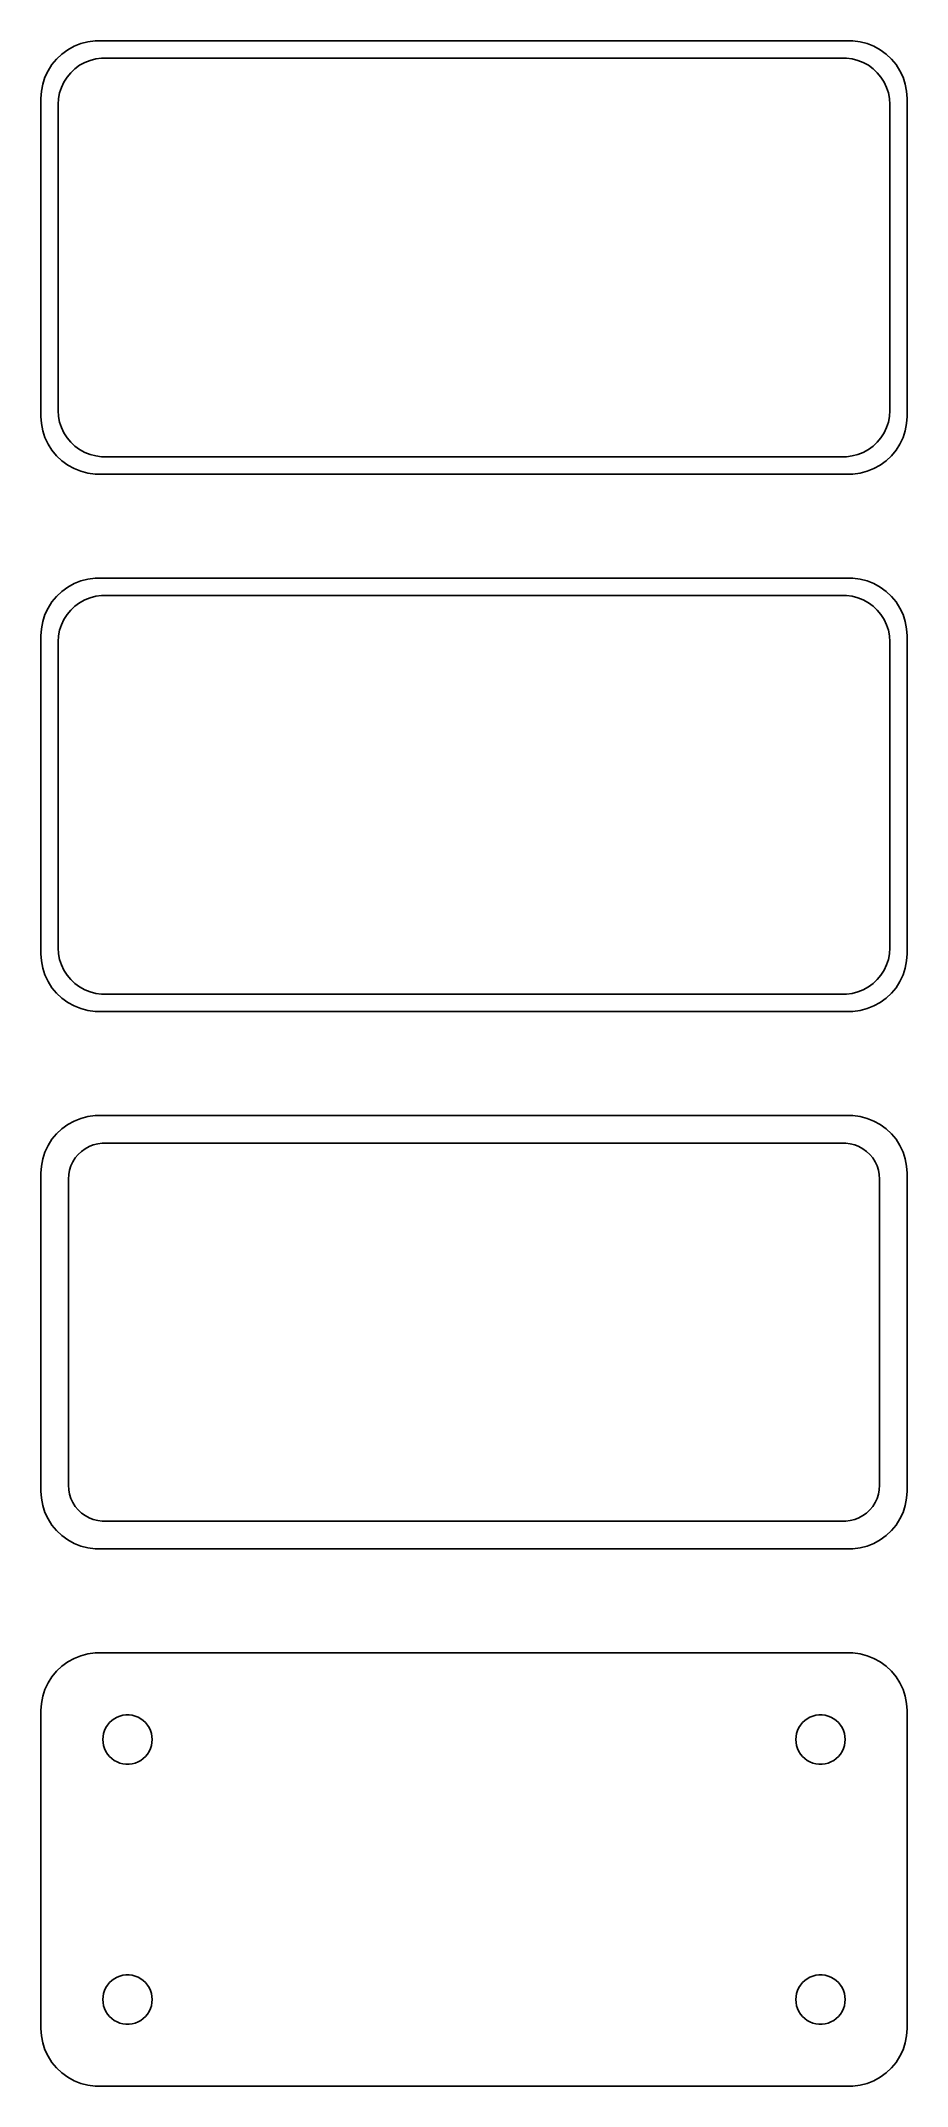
# Model space of a CAD drawing. Header units: metres. Extents: x -38 to 38, y 167 to 344.
import ezdxf

# ---------------------------------------------------------------- set-up
doc = ezdxf.new("R2010")
doc.units = ezdxf.units.M

msp = doc.modelspace()

# ---------------------------------------------------------------- linework, layer by layer
for p, q in [((-35.1791, 343.472), (-35.6871, 343.103)), ((-34.6289, 343.774), (-35.1791, 343.472)), ((-34.0451, 344.005), (-34.6289, 343.774)), ((-33.4369, 344.161), (-34.0451, 344.005)), ((-32.8139, 344.24), (-33.4369, 344.161)), ((32.8139, 344.24), (-32.8139, 344.24)), ((33.4369, 344.161), (32.8139, 344.24)), ((34.0451, 344.005), (33.4369, 344.161)), ((34.6289, 343.774), (34.0451, 344.005)), ((35.1791, 343.472), (34.6289, 343.774)), ((35.6871, 343.103), (35.1791, 343.472)), ((-36.8815, 341.659), (-37.1489, 341.091)), ((-36.5451, 342.189), (-36.8815, 341.659)), ((-36.1448, 342.673), (-36.5451, 342.189)), ((-35.6871, 343.103), (-36.1448, 342.673)), ((-34.9159, 341.488), (-34.5497, 341.832)), ((-34.5497, 341.832), (-34.1433, 342.127)), ((-34.1433, 342.127), (-33.7031, 342.369)), ((-33.7031, 342.369), (-33.2361, 342.554)), ((-33.2361, 342.554), (-32.7495, 342.679)), ((-32.7495, 342.679), (-32.2512, 342.742)), ((-32.2512, 342.742), (32.2512, 342.742)), ((32.2512, 342.742), (32.7495, 342.679)), ((32.7495, 342.679), (33.2361, 342.554)), ((33.2361, 342.554), (33.7031, 342.369)), ((33.7031, 342.369), (34.1433, 342.127)), ((34.1433, 342.127), (34.5497, 341.832)), ((34.5497, 341.832), (34.9159, 341.488)), ((36.1448, 342.673), (35.6871, 343.103)), ((36.5451, 342.189), (36.1448, 342.673)), ((36.8815, 341.659), (36.5451, 342.189)), ((37.1489, 341.091), (36.8815, 341.659)), ((-37.4606, 339.877), (-37.5, 339.25)), ((-37.3429, 340.493), (-37.4606, 339.877)), ((-37.1489, 341.091), (-37.3429, 340.493)), ((-35.8743, 339.745), (-35.7191, 340.222)), ((-35.7191, 340.222), (-35.5052, 340.677)), ((-35.5052, 340.677), (-35.2361, 341.101)), ((-35.2361, 341.101), (-34.9159, 341.488)), ((34.9159, 341.488), (35.2361, 341.101)), ((35.2361, 341.101), (35.5052, 340.677)), ((35.5052, 340.677), (35.7191, 340.222)), ((35.7191, 340.222), (35.8743, 339.745)), ((37.3429, 340.493), (37.1489, 341.091)), ((37.4606, 339.877), (37.3429, 340.493)), ((37.5, 339.25), (37.4606, 339.877)), ((-37.5, 339.25), (-37.5, 311.75)), ((-36, 338.75), (-35.9685, 339.251)), ((-36, 312.25), (-36, 338.75)), ((-35.9685, 339.251), (-35.8743, 339.745)), ((35.8743, 339.745), (35.9685, 339.251)), ((35.9685, 339.251), (36, 338.75)), ((36, 338.75), (36, 312.25)), ((37.5, 311.75), (37.5, 339.25)), ((-37.5, 311.75), (-37.4606, 311.123)), ((-35.9685, 311.749), (-36, 312.25)), ((-35.8743, 311.255), (-35.9685, 311.749)), ((35.9685, 311.749), (35.8743, 311.255)), ((36, 312.25), (35.9685, 311.749)), ((37.4606, 311.123), (37.5, 311.75)), ((-37.4606, 311.123), (-37.3429, 310.507)), ((-37.3429, 310.507), (-37.1489, 309.909)), ((-37.1489, 309.909), (-36.8815, 309.341)), ((-35.7191, 310.778), (-35.8743, 311.255)), ((-35.5052, 310.323), (-35.7191, 310.778)), ((-35.2361, 309.899), (-35.5052, 310.323)), ((-34.9159, 309.512), (-35.2361, 309.899)), ((35.2361, 309.899), (34.9159, 309.512)), ((35.5052, 310.323), (35.2361, 309.899)), ((35.7191, 310.778), (35.5052, 310.323)), ((35.8743, 311.255), (35.7191, 310.778)), ((36.8815, 309.341), (37.1489, 309.909)), ((37.1489, 309.909), (37.3429, 310.507)), ((37.3429, 310.507), (37.4606, 311.123)), ((-36.8815, 309.341), (-36.5451, 308.811)), ((-36.5451, 308.811), (-36.1448, 308.327)), ((-36.1448, 308.327), (-35.6871, 307.897)), ((-34.5497, 309.168), (-34.9159, 309.512)), ((-34.1433, 308.873), (-34.5497, 309.168)), ((-33.7031, 308.631), (-34.1433, 308.873)), ((-33.2361, 308.446), (-33.7031, 308.631)), ((-32.7495, 308.321), (-33.2361, 308.446)), ((-32.2512, 308.258), (-32.7495, 308.321)), ((32.2512, 308.258), (-32.2512, 308.258)), ((32.7495, 308.321), (32.2512, 308.258)), ((33.2361, 308.446), (32.7495, 308.321)), ((33.7031, 308.631), (33.2361, 308.446)), ((34.1433, 308.873), (33.7031, 308.631)), ((34.5497, 309.168), (34.1433, 308.873)), ((34.9159, 309.512), (34.5497, 309.168)), ((35.6871, 307.897), (36.1448, 308.327)), ((36.1448, 308.327), (36.5451, 308.811)), ((36.5451, 308.811), (36.8815, 309.341)), ((-35.6871, 307.897), (-35.1791, 307.528)), ((-35.1791, 307.528), (-34.6289, 307.226)), ((-34.6289, 307.226), (-34.0451, 306.995)), ((-34.0451, 306.995), (-33.4369, 306.839)), ((-33.4369, 306.839), (-32.8139, 306.76)), ((-32.8139, 306.76), (32.8139, 306.76)), ((32.8139, 306.76), (33.4369, 306.839)), ((33.4369, 306.839), (34.0451, 306.995)), ((34.0451, 306.995), (34.6289, 307.226)), ((34.6289, 307.226), (35.1791, 307.528)), ((35.1791, 307.528), (35.6871, 307.897)), ((-34.0451, 297.505), (-34.6289, 297.274)), ((-33.4369, 297.661), (-34.0451, 297.505)), ((-32.8139, 297.74), (-33.4369, 297.661)), ((32.8139, 297.74), (-32.8139, 297.74)), ((33.4369, 297.661), (32.8139, 297.74)), ((34.0451, 297.505), (33.4369, 297.661)), ((34.6289, 297.274), (34.0451, 297.505)), ((-36.5451, 295.689), (-36.8815, 295.159)), ((-36.1448, 296.173), (-36.5451, 295.689)), ((-35.6871, 296.603), (-36.1448, 296.173)), ((-35.1791, 296.972), (-35.6871, 296.603)), ((-34.6289, 297.274), (-35.1791, 296.972)), ((-34.5497, 295.332), (-34.1433, 295.627)), ((-34.1433, 295.627), (-33.7031, 295.869)), ((-33.7031, 295.869), (-33.2361, 296.054)), ((-33.2361, 296.054), (-32.7495, 296.179)), ((-32.7495, 296.179), (-32.2512, 296.242)), ((-32.2512, 296.242), (32.2512, 296.242)), ((32.2512, 296.242), (32.7495, 296.179)), ((32.7495, 296.179), (33.2361, 296.054)), ((33.2361, 296.054), (33.7031, 295.869)), ((33.7031, 295.869), (34.1433, 295.627)), ((34.1433, 295.627), (34.5497, 295.332)), ((35.1791, 296.972), (34.6289, 297.274)), ((35.6871, 296.603), (35.1791, 296.972)), ((36.1448, 296.173), (35.6871, 296.603)), ((36.5451, 295.689), (36.1448, 296.173)), ((36.8815, 295.159), (36.5451, 295.689)), ((-37.3429, 293.993), (-37.4606, 293.377)), ((-37.1489, 294.591), (-37.3429, 293.993)), ((-36.8815, 295.159), (-37.1489, 294.591)), ((-35.7191, 293.722), (-35.5052, 294.177)), ((-35.5052, 294.177), (-35.2361, 294.601)), ((-35.2361, 294.601), (-34.9159, 294.988)), ((-34.9159, 294.988), (-34.5497, 295.332)), ((34.5497, 295.332), (34.9159, 294.988)), ((34.9159, 294.988), (35.2361, 294.601)), ((35.2361, 294.601), (35.5052, 294.177)), ((35.5052, 294.177), (35.7191, 293.722)), ((37.1489, 294.591), (36.8815, 295.159)), ((37.3429, 293.993), (37.1489, 294.591)), ((37.4606, 293.377), (37.3429, 293.993)), ((-37.4606, 293.377), (-37.5, 292.75)), ((-37.5, 292.75), (-37.5, 265.25)), ((-36, 292.25), (-35.9685, 292.751)), ((-36, 265.75), (-36, 292.25)), ((-35.9685, 292.751), (-35.8743, 293.245)), ((-35.8743, 293.245), (-35.7191, 293.722)), ((35.7191, 293.722), (35.8743, 293.245)), ((35.8743, 293.245), (35.9685, 292.751)), ((35.9685, 292.751), (36, 292.25)), ((36, 292.25), (36, 265.75)), ((37.5, 292.75), (37.4606, 293.377)), ((37.5, 265.25), (37.5, 292.75)), ((-35.9685, 265.249), (-36, 265.75)), ((36, 265.75), (35.9685, 265.249)), ((-37.5, 265.25), (-37.4606, 264.623)), ((-37.4606, 264.623), (-37.3429, 264.007)), ((-37.3429, 264.007), (-37.1489, 263.409)), ((-35.8743, 264.755), (-35.9685, 265.249)), ((-35.7191, 264.278), (-35.8743, 264.755)), ((-35.5052, 263.823), (-35.7191, 264.278)), ((-35.2361, 263.399), (-35.5052, 263.823)), ((35.5052, 263.823), (35.2361, 263.399)), ((35.7191, 264.278), (35.5052, 263.823)), ((35.8743, 264.755), (35.7191, 264.278)), ((35.9685, 265.249), (35.8743, 264.755)), ((37.1489, 263.409), (37.3429, 264.007)), ((37.3429, 264.007), (37.4606, 264.623)), ((37.4606, 264.623), (37.5, 265.25)), ((-37.1489, 263.409), (-36.8815, 262.841)), ((-36.8815, 262.841), (-36.5451, 262.311)), ((-36.5451, 262.311), (-36.1448, 261.827)), ((-34.9159, 263.012), (-35.2361, 263.399)), ((-34.5497, 262.668), (-34.9159, 263.012)), ((-34.1433, 262.373), (-34.5497, 262.668)), ((-33.7031, 262.131), (-34.1433, 262.373)), ((-33.2361, 261.946), (-33.7031, 262.131)), ((-32.7495, 261.821), (-33.2361, 261.946)), ((33.2361, 261.946), (32.7495, 261.821)), ((33.7031, 262.131), (33.2361, 261.946)), ((34.1433, 262.373), (33.7031, 262.131)), ((34.5497, 262.668), (34.1433, 262.373)), ((34.9159, 263.012), (34.5497, 262.668)), ((35.2361, 263.399), (34.9159, 263.012)), ((36.1448, 261.827), (36.5451, 262.311)), ((36.5451, 262.311), (36.8815, 262.841)), ((36.8815, 262.841), (37.1489, 263.409)), ((-36.1448, 261.827), (-35.6871, 261.397)), ((-35.6871, 261.397), (-35.1791, 261.028)), ((-35.1791, 261.028), (-34.6289, 260.726)), ((-34.6289, 260.726), (-34.0451, 260.495)), ((-34.0451, 260.495), (-33.4369, 260.339)), ((-33.4369, 260.339), (-32.8139, 260.26)), ((-32.8139, 260.26), (32.8139, 260.26)), ((-32.2512, 261.758), (-32.7495, 261.821)), ((32.2512, 261.758), (-32.2512, 261.758)), ((32.7495, 261.821), (32.2512, 261.758)), ((32.8139, 260.26), (33.4369, 260.339)), ((33.4369, 260.339), (34.0451, 260.495)), ((34.0451, 260.495), (34.6289, 260.726)), ((34.6289, 260.726), (35.1791, 261.028)), ((35.1791, 261.028), (35.6871, 261.397)), ((35.6871, 261.397), (36.1448, 261.827)), ((-36.1448, 249.673), (-36.5451, 249.189)), ((-35.6871, 250.103), (-36.1448, 249.673)), ((-35.1791, 250.472), (-35.6871, 250.103)), ((-34.6289, 250.774), (-35.1791, 250.472)), ((-34.0451, 251.005), (-34.6289, 250.774)), ((-33.4369, 251.161), (-34.0451, 251.005)), ((-32.8139, 251.24), (-33.4369, 251.161)), ((32.8139, 251.24), (-32.8139, 251.24)), ((33.4369, 251.161), (32.8139, 251.24)), ((34.0451, 251.005), (33.4369, 251.161)), ((34.6289, 250.774), (34.0451, 251.005)), ((35.1791, 250.472), (34.6289, 250.774)), ((35.6871, 250.103), (35.1791, 250.472)), ((36.1448, 249.673), (35.6871, 250.103)), ((36.5451, 249.189), (36.1448, 249.673)), ((-37.1489, 248.091), (-37.3429, 247.493)), ((-36.8815, 248.659), (-37.1489, 248.091)), ((-36.5451, 249.189), (-36.8815, 248.659)), ((-34.5184, 247.58), (-34.2692, 247.881)), ((-34.2692, 247.881), (-33.9842, 248.149)), ((-33.9842, 248.149), (-33.668, 248.378)), ((-33.668, 248.378), (-33.3254, 248.567)), ((-33.3254, 248.567), (-32.9619, 248.711)), ((-32.9619, 248.711), (-32.5833, 248.808)), ((-32.5833, 248.808), (-32.1954, 248.857)), ((-32.1954, 248.857), (32.1954, 248.857)), ((32.1954, 248.857), (32.5833, 248.808)), ((32.5833, 248.808), (32.9619, 248.711)), ((32.9619, 248.711), (33.3254, 248.567)), ((33.3254, 248.567), (33.668, 248.378)), ((33.668, 248.378), (33.9842, 248.149)), ((33.9842, 248.149), (34.2692, 247.881)), ((34.2692, 247.881), (34.5184, 247.58)), ((36.8815, 248.659), (36.5451, 249.189)), ((37.1489, 248.091), (36.8815, 248.659)), ((37.3429, 247.493), (37.1489, 248.091)), ((-37.4606, 246.877), (-37.5, 246.25)), ((-37.5, 246.25), (-37.5, 218.75)), ((-37.3429, 247.493), (-37.4606, 246.877)), ((-35.1129, 245.75), (-35.0884, 246.14)), ((-35.0884, 246.14), (-35.0151, 246.524)), ((-35.0151, 246.524), (-34.8943, 246.896)), ((-34.8943, 246.896), (-34.7279, 247.25)), ((-34.7279, 247.25), (-34.5184, 247.58)), ((34.5184, 247.58), (34.7279, 247.25)), ((34.7279, 247.25), (34.8943, 246.896)), ((34.8943, 246.896), (35.0151, 246.524)), ((35.0151, 246.524), (35.0884, 246.14)), ((35.0884, 246.14), (35.1129, 245.75)), ((37.4606, 246.877), (37.3429, 247.493)), ((37.5, 246.25), (37.4606, 246.877)), ((37.5, 218.75), (37.5, 246.25)), ((-35.1129, 219.25), (-35.1129, 245.75)), ((35.1129, 245.75), (35.1129, 219.25)), ((-37.5, 218.75), (-37.4606, 218.123)), ((-37.4606, 218.123), (-37.3429, 217.507)), ((-35.0884, 218.86), (-35.1129, 219.25)), ((-35.0151, 218.476), (-35.0884, 218.86)), ((-34.8943, 218.104), (-35.0151, 218.476)), ((-34.7279, 217.75), (-34.8943, 218.104)), ((-34.5184, 217.42), (-34.7279, 217.75)), ((34.7279, 217.75), (34.5184, 217.42)), ((34.8943, 218.104), (34.7279, 217.75)), ((35.0151, 218.476), (34.8943, 218.104)), ((35.0884, 218.86), (35.0151, 218.476)), ((35.1129, 219.25), (35.0884, 218.86)), ((37.3429, 217.507), (37.4606, 218.123)), ((37.4606, 218.123), (37.5, 218.75)), ((-37.3429, 217.507), (-37.1489, 216.909)), ((-37.1489, 216.909), (-36.8815, 216.341)), ((-36.8815, 216.341), (-36.5451, 215.811)), ((-34.2692, 217.119), (-34.5184, 217.42)), ((-33.9842, 216.851), (-34.2692, 217.119)), ((-33.668, 216.622), (-33.9842, 216.851)), ((-33.3254, 216.433), (-33.668, 216.622)), ((-32.9619, 216.289), (-33.3254, 216.433)), ((-32.5833, 216.192), (-32.9619, 216.289)), ((-32.1954, 216.143), (-32.5833, 216.192)), ((32.1954, 216.143), (-32.1954, 216.143)), ((32.5833, 216.192), (32.1954, 216.143)), ((32.9619, 216.289), (32.5833, 216.192)), ((33.3254, 216.433), (32.9619, 216.289)), ((33.668, 216.622), (33.3254, 216.433)), ((33.9842, 216.851), (33.668, 216.622)), ((34.2692, 217.119), (33.9842, 216.851)), ((34.5184, 217.42), (34.2692, 217.119)), ((36.5451, 215.811), (36.8815, 216.341)), ((36.8815, 216.341), (37.1489, 216.909)), ((37.1489, 216.909), (37.3429, 217.507)), ((-36.5451, 215.811), (-36.1448, 215.327)), ((-36.1448, 215.327), (-35.6871, 214.897)), ((-35.6871, 214.897), (-35.1791, 214.528)), ((-35.1791, 214.528), (-34.6289, 214.226)), ((-34.6289, 214.226), (-34.0451, 213.995)), ((34.0451, 213.995), (34.6289, 214.226)), ((34.6289, 214.226), (35.1791, 214.528)), ((35.1791, 214.528), (35.6871, 214.897)), ((35.6871, 214.897), (36.1448, 215.327)), ((36.1448, 215.327), (36.5451, 215.811)), ((-34.0451, 213.995), (-33.4369, 213.839)), ((-33.4369, 213.839), (-32.8139, 213.76)), ((-32.8139, 213.76), (32.8139, 213.76)), ((32.8139, 213.76), (33.4369, 213.839)), ((33.4369, 213.839), (34.0451, 213.995)), ((-35.6871, 203.603), (-36.1448, 203.173)), ((-35.1791, 203.972), (-35.6871, 203.603)), ((-34.6289, 204.274), (-35.1791, 203.972)), ((-34.0451, 204.505), (-34.6289, 204.274)), ((-33.4369, 204.661), (-34.0451, 204.505)), ((-32.8139, 204.74), (-33.4369, 204.661)), ((32.8139, 204.74), (-32.8139, 204.74)), ((33.4369, 204.661), (32.8139, 204.74)), ((34.0451, 204.505), (33.4369, 204.661)), ((34.6289, 204.274), (34.0451, 204.505)), ((35.1791, 203.972), (34.6289, 204.274)), ((35.6871, 203.603), (35.1791, 203.972)), ((36.1448, 203.173), (35.6871, 203.603)), ((-36.8815, 202.159), (-37.1489, 201.591)), ((-36.5451, 202.689), (-36.8815, 202.159)), ((-36.1448, 203.173), (-36.5451, 202.689)), ((36.5451, 202.689), (36.1448, 203.173)), ((36.8815, 202.159), (36.5451, 202.689)), ((37.1489, 201.591), (36.8815, 202.159)), ((-37.4606, 200.377), (-37.5, 199.75)), ((-37.3429, 200.993), (-37.4606, 200.377)), ((-37.1489, 201.591), (-37.3429, 200.993)), ((37.3429, 200.993), (37.1489, 201.591)), ((37.4606, 200.377), (37.3429, 200.993)), ((37.5, 199.75), (37.4606, 200.377)), ((-37.5, 199.75), (-37.5, 172.25)), ((-31.9853, 198.036), (-31.8712, 198.279)), ((-31.8712, 198.279), (-31.7275, 198.505)), ((-31.7275, 198.505), (-31.5565, 198.712)), ((-31.5565, 198.712), (-31.3611, 198.895)), ((-31.3611, 198.895), (-31.1441, 199.053)), ((-31.1441, 199.053), (-30.9091, 199.182)), ((-30.9091, 199.182), (-30.6598, 199.281)), ((-30.6598, 199.281), (-30.4001, 199.347)), ((-30.4001, 199.347), (-30.1341, 199.381)), ((-30.1341, 199.381), (-29.8659, 199.381)), ((-29.8659, 199.381), (-29.5999, 199.347)), ((-29.5999, 199.347), (-29.3401, 199.281)), ((-29.3401, 199.281), (-29.0908, 199.182)), ((-29.0908, 199.182), (-28.8559, 199.053)), ((-28.8559, 199.053), (-28.6389, 198.895)), ((-28.6389, 198.895), (-28.4434, 198.712)), ((-28.4434, 198.712), (-28.2725, 198.505)), ((-28.2725, 198.505), (-28.1288, 198.279)), ((-28.1288, 198.279), (-28.0146, 198.036)), ((28.0146, 198.036), (28.1288, 198.279)), ((28.1288, 198.279), (28.2725, 198.505)), ((28.2725, 198.505), (28.4434, 198.712)), ((28.4434, 198.712), (28.6389, 198.895)), ((28.6389, 198.895), (28.8559, 199.053)), ((28.8559, 199.053), (29.0908, 199.182)), ((29.0908, 199.182), (29.3401, 199.281)), ((29.3401, 199.281), (29.5999, 199.347)), ((29.5999, 199.347), (29.8659, 199.381)), ((29.8659, 199.381), (30.1341, 199.381)), ((30.1341, 199.381), (30.4001, 199.347)), ((30.4001, 199.347), (30.6598, 199.281)), ((30.6598, 199.281), (30.9091, 199.182)), ((30.9091, 199.182), (31.1441, 199.053)), ((31.1441, 199.053), (31.3611, 198.895)), ((31.3611, 198.895), (31.5565, 198.712)), ((31.5565, 198.712), (31.7275, 198.505)), ((31.7275, 198.505), (31.8712, 198.279)), ((31.8712, 198.279), (31.9853, 198.036)), ((37.5, 172.25), (37.5, 199.75)), ((-32.1353, 197.25), (-32.1185, 197.518)), ((-32.1185, 196.982), (-32.1353, 197.25)), ((-32.1185, 197.518), (-32.0682, 197.781)), ((-32.0682, 196.719), (-32.1185, 196.982)), ((-32.0682, 197.781), (-31.9853, 198.036)), ((-31.9853, 196.464), (-32.0682, 196.719)), ((-31.8712, 196.221), (-31.9853, 196.464)), ((-28.0146, 196.464), (-28.1288, 196.221)), ((-28.0146, 198.036), (-27.9318, 197.781)), ((-27.9318, 196.719), (-28.0146, 196.464)), ((-27.9318, 197.781), (-27.8815, 197.518)), ((-27.8815, 196.982), (-27.9318, 196.719)), ((-27.8815, 197.518), (-27.8647, 197.25)), ((-27.8647, 197.25), (-27.8815, 196.982)), ((27.8647, 197.25), (27.8815, 197.518)), ((27.8815, 196.982), (27.8647, 197.25)), ((27.8815, 197.518), (27.9318, 197.781)), ((27.9318, 196.719), (27.8815, 196.982)), ((27.9318, 197.781), (28.0146, 198.036)), ((28.0146, 196.464), (27.9318, 196.719)), ((28.1288, 196.221), (28.0146, 196.464)), ((31.9853, 196.464), (31.8712, 196.221)), ((31.9853, 198.036), (32.0682, 197.781)), ((32.0682, 196.719), (31.9853, 196.464)), ((32.0682, 197.781), (32.1185, 197.518)), ((32.1185, 196.982), (32.0682, 196.719)), ((32.1185, 197.518), (32.1353, 197.25)), ((32.1353, 197.25), (32.1185, 196.982)), ((-31.7275, 195.995), (-31.8712, 196.221)), ((-31.5565, 195.788), (-31.7275, 195.995)), ((-31.3611, 195.605), (-31.5565, 195.788)), ((-31.1441, 195.447), (-31.3611, 195.605)), ((-30.9091, 195.318), (-31.1441, 195.447)), ((-30.6598, 195.219), (-30.9091, 195.318)), ((-30.4001, 195.153), (-30.6598, 195.219)), ((-30.1341, 195.119), (-30.4001, 195.153)), ((-29.8659, 195.119), (-30.1341, 195.119)), ((-29.5999, 195.153), (-29.8659, 195.119)), ((-29.3401, 195.219), (-29.5999, 195.153)), ((-29.0908, 195.318), (-29.3401, 195.219)), ((-28.8559, 195.447), (-29.0908, 195.318)), ((-28.6389, 195.605), (-28.8559, 195.447)), ((-28.4434, 195.788), (-28.6389, 195.605)), ((-28.2725, 195.995), (-28.4434, 195.788)), ((-28.1288, 196.221), (-28.2725, 195.995)), ((28.2725, 195.995), (28.1288, 196.221)), ((28.4434, 195.788), (28.2725, 195.995)), ((28.6389, 195.605), (28.4434, 195.788)), ((28.8559, 195.447), (28.6389, 195.605)), ((29.0908, 195.318), (28.8559, 195.447)), ((29.3401, 195.219), (29.0908, 195.318)), ((29.5999, 195.153), (29.3401, 195.219)), ((29.8659, 195.119), (29.5999, 195.153)), ((30.1341, 195.119), (29.8659, 195.119)), ((30.4001, 195.153), (30.1341, 195.119)), ((30.6598, 195.219), (30.4001, 195.153)), ((30.9091, 195.318), (30.6598, 195.219)), ((31.1441, 195.447), (30.9091, 195.318)), ((31.3611, 195.605), (31.1441, 195.447)), ((31.5565, 195.788), (31.3611, 195.605)), ((31.7275, 195.995), (31.5565, 195.788)), ((31.8712, 196.221), (31.7275, 195.995)), ((-32.1185, 175.018), (-32.0682, 175.281)), ((-32.0682, 175.281), (-31.9853, 175.536)), ((-31.9853, 175.536), (-31.8712, 175.779)), ((-31.8712, 175.779), (-31.7275, 176.005)), ((-31.7275, 176.005), (-31.5565, 176.212)), ((-31.5565, 176.212), (-31.3611, 176.395)), ((-31.3611, 176.395), (-31.1441, 176.553)), ((-31.1441, 176.553), (-30.9091, 176.682)), ((-30.9091, 176.682), (-30.6598, 176.781)), ((-30.6598, 176.781), (-30.4001, 176.847)), ((-30.4001, 176.847), (-30.1341, 176.881)), ((-30.1341, 176.881), (-29.8659, 176.881)), ((-29.8659, 176.881), (-29.5999, 176.847)), ((-29.5999, 176.847), (-29.3401, 176.781)), ((-29.3401, 176.781), (-29.0908, 176.682)), ((-29.0908, 176.682), (-28.8559, 176.553)), ((-28.8559, 176.553), (-28.6389, 176.395)), ((-28.6389, 176.395), (-28.4434, 176.212)), ((-28.4434, 176.212), (-28.2725, 176.005)), ((-28.2725, 176.005), (-28.1288, 175.779)), ((-28.1288, 175.779), (-28.0146, 175.536)), ((-28.0146, 175.536), (-27.9318, 175.281)), ((-27.9318, 175.281), (-27.8815, 175.018)), ((27.8815, 175.018), (27.9318, 175.281)), ((27.9318, 175.281), (28.0146, 175.536)), ((28.0146, 175.536), (28.1288, 175.779)), ((28.1288, 175.779), (28.2725, 176.005)), ((28.2725, 176.005), (28.4434, 176.212)), ((28.4434, 176.212), (28.6389, 176.395)), ((28.6389, 176.395), (28.8559, 176.553)), ((28.8559, 176.553), (29.0908, 176.682)), ((29.0908, 176.682), (29.3401, 176.781)), ((29.3401, 176.781), (29.5999, 176.847)), ((29.5999, 176.847), (29.8659, 176.881)), ((29.8659, 176.881), (30.1341, 176.881)), ((30.1341, 176.881), (30.4001, 176.847)), ((30.4001, 176.847), (30.6598, 176.781)), ((30.6598, 176.781), (30.9091, 176.682)), ((30.9091, 176.682), (31.1441, 176.553)), ((31.1441, 176.553), (31.3611, 176.395)), ((31.3611, 176.395), (31.5565, 176.212)), ((31.5565, 176.212), (31.7275, 176.005)), ((31.7275, 176.005), (31.8712, 175.779)), ((31.8712, 175.779), (31.9853, 175.536)), ((31.9853, 175.536), (32.0682, 175.281)), ((32.0682, 175.281), (32.1185, 175.018)), ((-32.1353, 174.75), (-32.1185, 175.018)), ((-32.1185, 174.482), (-32.1353, 174.75)), ((-32.0682, 174.219), (-32.1185, 174.482)), ((-31.9853, 173.964), (-32.0682, 174.219)), ((-31.8712, 173.721), (-31.9853, 173.964)), ((-31.7275, 173.495), (-31.8712, 173.721)), ((-31.5565, 173.288), (-31.7275, 173.495)), ((-28.2725, 173.495), (-28.4434, 173.288)), ((-28.1288, 173.721), (-28.2725, 173.495)), ((-28.0146, 173.964), (-28.1288, 173.721)), ((-27.9318, 174.219), (-28.0146, 173.964)), ((-27.8815, 174.482), (-27.9318, 174.219)), ((-27.8815, 175.018), (-27.8647, 174.75)), ((-27.8647, 174.75), (-27.8815, 174.482)), ((27.8647, 174.75), (27.8815, 175.018)), ((27.8815, 174.482), (27.8647, 174.75)), ((27.9318, 174.219), (27.8815, 174.482)), ((28.0146, 173.964), (27.9318, 174.219)), ((28.1288, 173.721), (28.0146, 173.964)), ((28.2725, 173.495), (28.1288, 173.721)), ((28.4434, 173.288), (28.2725, 173.495)), ((31.7275, 173.495), (31.5565, 173.288)), ((31.8712, 173.721), (31.7275, 173.495)), ((31.9853, 173.964), (31.8712, 173.721)), ((32.0682, 174.219), (31.9853, 173.964)), ((32.1185, 174.482), (32.0682, 174.219)), ((32.1185, 175.018), (32.1353, 174.75)), ((32.1353, 174.75), (32.1185, 174.482)), ((-37.5, 172.25), (-37.4606, 171.623)), ((-31.3611, 173.105), (-31.5565, 173.288)), ((-31.1441, 172.947), (-31.3611, 173.105)), ((-30.9091, 172.818), (-31.1441, 172.947)), ((-30.6598, 172.719), (-30.9091, 172.818)), ((-30.4001, 172.653), (-30.6598, 172.719)), ((-30.1341, 172.619), (-30.4001, 172.653)), ((-29.8659, 172.619), (-30.1341, 172.619)), ((-29.5999, 172.653), (-29.8659, 172.619)), ((-29.3401, 172.719), (-29.5999, 172.653)), ((-29.0908, 172.818), (-29.3401, 172.719)), ((-28.8559, 172.947), (-29.0908, 172.818)), ((-28.6389, 173.105), (-28.8559, 172.947)), ((-28.4434, 173.288), (-28.6389, 173.105)), ((28.6389, 173.105), (28.4434, 173.288)), ((28.8559, 172.947), (28.6389, 173.105)), ((29.0908, 172.818), (28.8559, 172.947)), ((29.3401, 172.719), (29.0908, 172.818)), ((29.5999, 172.653), (29.3401, 172.719)), ((29.8659, 172.619), (29.5999, 172.653)), ((30.1341, 172.619), (29.8659, 172.619)), ((30.4001, 172.653), (30.1341, 172.619)), ((30.6598, 172.719), (30.4001, 172.653)), ((30.9091, 172.818), (30.6598, 172.719)), ((31.1441, 172.947), (30.9091, 172.818)), ((31.3611, 173.105), (31.1441, 172.947)), ((31.5565, 173.288), (31.3611, 173.105)), ((37.4606, 171.623), (37.5, 172.25)), ((-37.4606, 171.623), (-37.3429, 171.007)), ((-37.3429, 171.007), (-37.1489, 170.409)), ((-37.1489, 170.409), (-36.8815, 169.841)), ((36.8815, 169.841), (37.1489, 170.409)), ((37.1489, 170.409), (37.3429, 171.007)), ((37.3429, 171.007), (37.4606, 171.623)), ((-36.8815, 169.841), (-36.5451, 169.311)), ((-36.5451, 169.311), (-36.1448, 168.827)), ((-36.1448, 168.827), (-35.6871, 168.397)), ((-35.6871, 168.397), (-35.1791, 168.028)), ((35.1791, 168.028), (35.6871, 168.397)), ((35.6871, 168.397), (36.1448, 168.827)), ((36.1448, 168.827), (36.5451, 169.311)), ((36.5451, 169.311), (36.8815, 169.841)), ((-35.1791, 168.028), (-34.6289, 167.726)), ((-34.6289, 167.726), (-34.0451, 167.495)), ((-34.0451, 167.495), (-33.4369, 167.339)), ((-33.4369, 167.339), (-32.8139, 167.26)), ((-32.8139, 167.26), (32.8139, 167.26)), ((32.8139, 167.26), (33.4369, 167.339)), ((33.4369, 167.339), (34.0451, 167.495)), ((34.0451, 167.495), (34.6289, 167.726)), ((34.6289, 167.726), (35.1791, 168.028))]:
    msp.add_line(p, q)

doc.saveas('drawing.dxf')
